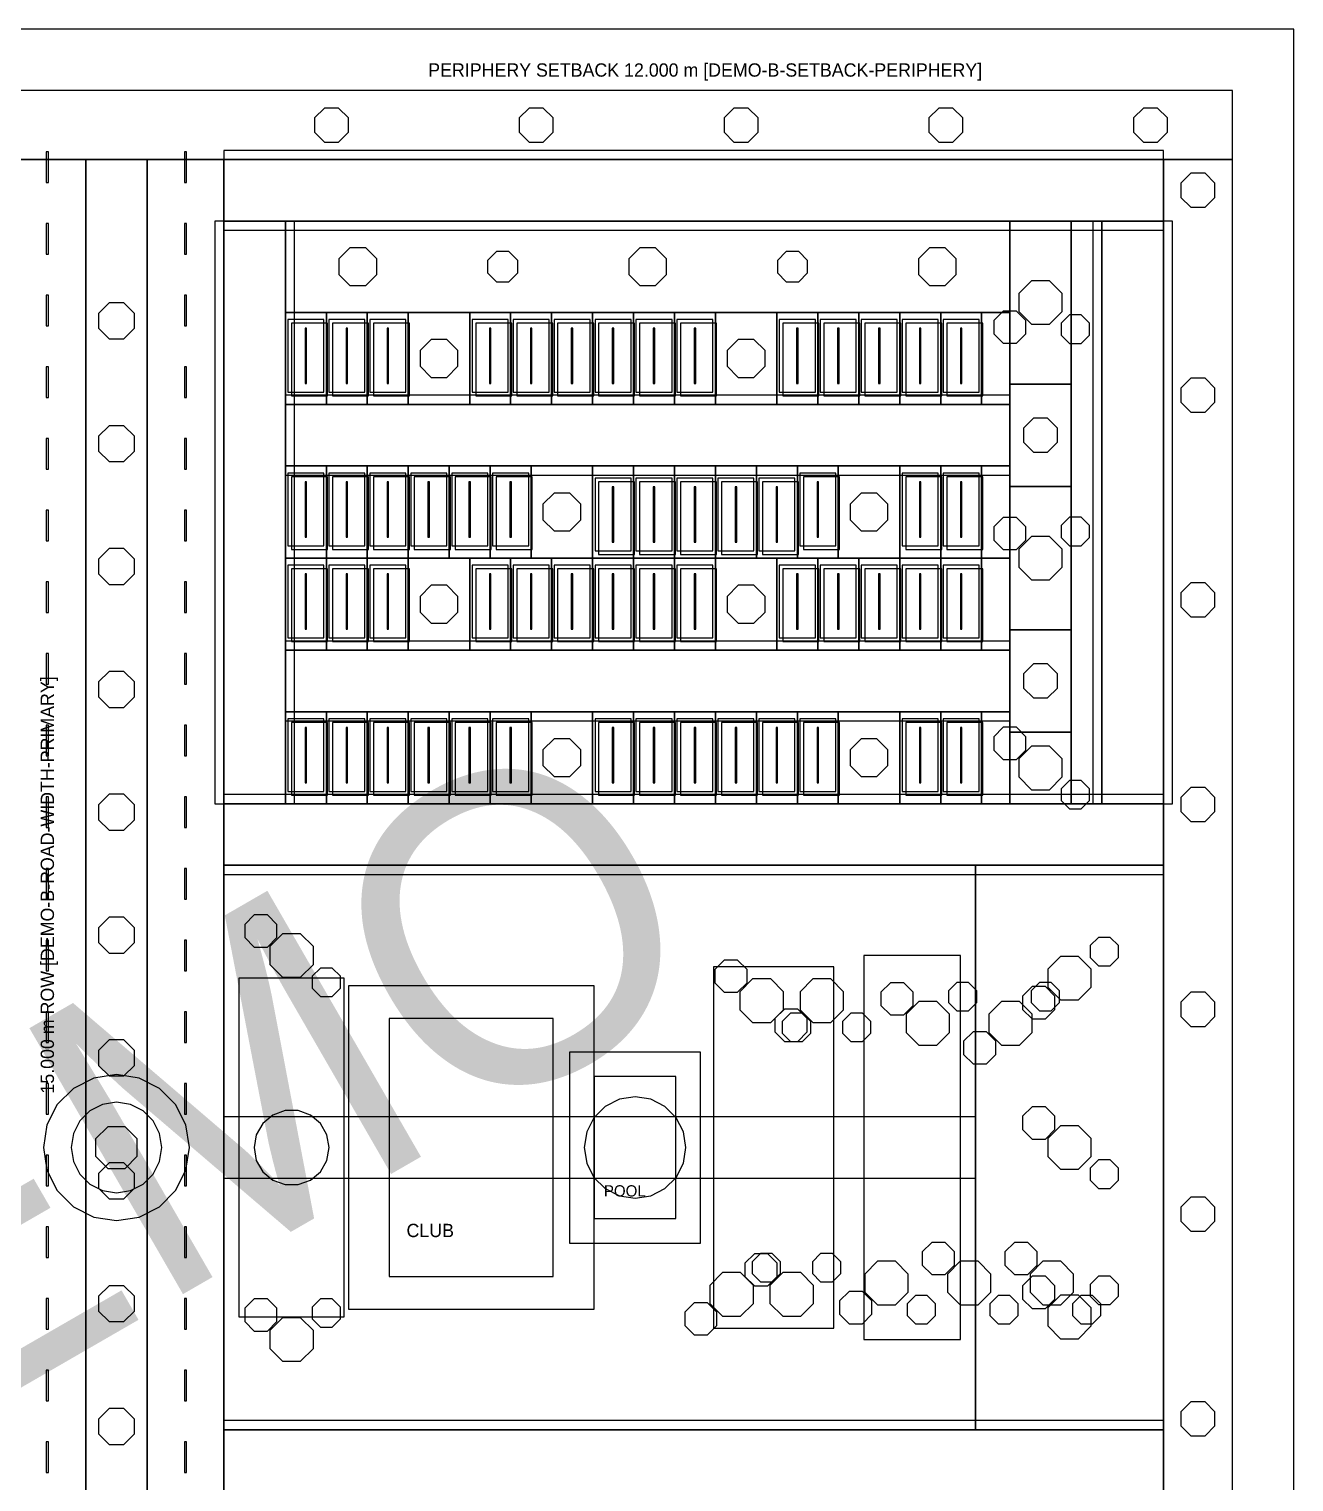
# Model space of a CAD drawing. Header units: metres. Extents: x -33 to 460, y -76 to 440.
# Drawn here: x 212.9 to 460, y 156.2 to 440 of the extents above; entities that cross this region are included whole.
import ezdxf
from ezdxf.enums import TextEntityAlignment as Align

# ---------------------------------------------------------------- set-up
doc = ezdxf.new("R2010")
doc.units = ezdxf.units.M
doc.linetypes.add('DASHED', pattern=[4.8, 3, -1.8])
for name, color, linetype in [('AMENITY', 40, 'CONTINUOUS'), ('BUILDING', 34, 'CONTINUOUS'), ('CLUB', 32, 'CONTINUOUS'), ('DIMENSION', 2, 'CONTINUOUS'), ('ENVELOPE', 1, 'DASHED'), ('GREEN', 3, 'CONTINUOUS'), ('LAWN', 3, 'CONTINUOUS'), ('MARKING', 7, 'CONTINUOUS'), ('PAVING', 9, 'CONTINUOUS'), ('PLOT', 30, 'CONTINUOUS'), ('POOL', 5, 'CONTINUOUS'), ('ROAD-PRIMARY', 8, 'CONTINUOUS'), ('ROAD-SECONDARY', 9, 'CONTINUOUS'), ('SHADOW', 8, 'CONTINUOUS'), ('SITE', 7, 'CONTINUOUS'), ('TEXT', 7, 'CONTINUOUS'), ('TREE', 3, 'CONTINUOUS'), ('WATER', 5, 'CONTINUOUS'), ('WATERMARK', 8, 'CONTINUOUS')]:
    doc.layers.add(name, color=color, linetype=linetype)

msp = doc.modelspace()

# ---------------------------------------------------------------- linework, layer by layer
at = {"layer": 'AMENITY'}
msp.add_lwpolyline([(251, 166.35), (397.8, 166.35), (397.8, 276.65), (251, 276.65)], close=True, dxfattribs=at)
at = {"layer": 'BUILDING'}
for points in [[(263.48, 369.05), (270.52, 369.05), (270.52, 383.25), (263.48, 383.25)], [(271.48, 369.05), (278.52, 369.05), (278.52, 383.25), (271.48, 383.25)], [(279.48, 369.05), (286.52, 369.05), (286.52, 383.25), (279.48, 383.25)], [(299.48, 369.05), (306.52, 369.05), (306.52, 383.25), (299.48, 383.25)], [(307.48, 369.05), (314.52, 369.05), (314.52, 383.25), (307.48, 383.25)], [(315.48, 369.05), (322.52, 369.05), (322.52, 383.25), (315.48, 383.25)], [(323.48, 369.05), (330.52, 369.05), (330.52, 383.25), (323.48, 383.25)], [(331.48, 369.05), (338.52, 369.05), (338.52, 383.25), (331.48, 383.25)], [(339.48, 369.05), (346.52, 369.05), (346.52, 383.25), (339.48, 383.25)], [(359.48, 369.05), (366.52, 369.05), (366.52, 383.25), (359.48, 383.25)], [(367.48, 369.05), (374.52, 369.05), (374.52, 383.25), (367.48, 383.25)], [(375.48, 369.05), (382.52, 369.05), (382.52, 383.25), (375.48, 383.25)], [(383.48, 369.05), (390.52, 369.05), (390.52, 383.25), (383.48, 383.25)], [(391.48, 369.05), (398.52, 369.05), (398.52, 383.25), (391.48, 383.25)], [(263.48, 339.05), (270.52, 339.05), (270.52, 353.25), (263.48, 353.25)], [(271.48, 339.05), (278.52, 339.05), (278.52, 353.25), (271.48, 353.25)], [(279.48, 339.05), (286.52, 339.05), (286.52, 353.25), (279.48, 353.25)], [(287.48, 339.05), (294.52, 339.05), (294.52, 353.25), (287.48, 353.25)], [(295.48, 339.05), (302.52, 339.05), (302.52, 353.25), (295.48, 353.25)], [(303.48, 339.05), (310.52, 339.05), (310.52, 353.25), (303.48, 353.25)], [(323.48, 338.05), (330.52, 338.05), (330.52, 352.25), (323.48, 352.25)], [(331.48, 338.05), (338.52, 338.05), (338.52, 352.25), (331.48, 352.25)], [(339.48, 338.05), (346.52, 338.05), (346.52, 352.25), (339.48, 352.25)], [(347.48, 338.05), (354.52, 338.05), (354.52, 352.25), (347.48, 352.25)], [(355.48, 338.05), (362.52, 338.05), (362.52, 352.25), (355.48, 352.25)], [(363.48, 339.05), (370.52, 339.05), (370.52, 353.25), (363.48, 353.25)], [(383.48, 339.05), (390.52, 339.05), (390.52, 353.25), (383.48, 353.25)], [(391.48, 339.05), (398.52, 339.05), (398.52, 353.25), (391.48, 353.25)], [(263.48, 321.05), (270.52, 321.05), (270.52, 335.25), (263.48, 335.25)], [(271.48, 321.05), (278.52, 321.05), (278.52, 335.25), (271.48, 335.25)], [(279.48, 321.05), (286.52, 321.05), (286.52, 335.25), (279.48, 335.25)], [(299.48, 321.05), (306.52, 321.05), (306.52, 335.25), (299.48, 335.25)], [(307.48, 321.05), (314.52, 321.05), (314.52, 335.25), (307.48, 335.25)], [(315.48, 321.05), (322.52, 321.05), (322.52, 335.25), (315.48, 335.25)], [(323.48, 321.05), (330.52, 321.05), (330.52, 335.25), (323.48, 335.25)], [(331.48, 321.05), (338.52, 321.05), (338.52, 335.25), (331.48, 335.25)], [(339.48, 321.05), (346.52, 321.05), (346.52, 335.25), (339.48, 335.25)], [(359.48, 321.05), (366.52, 321.05), (366.52, 335.25), (359.48, 335.25)], [(367.48, 321.05), (374.52, 321.05), (374.52, 335.25), (367.48, 335.25)], [(375.48, 321.05), (382.52, 321.05), (382.52, 335.25), (375.48, 335.25)], [(383.48, 321.05), (390.52, 321.05), (390.52, 335.25), (383.48, 335.25)], [(391.48, 321.05), (398.52, 321.05), (398.52, 335.25), (391.48, 335.25)], [(263.48, 291.05), (270.52, 291.05), (270.52, 305.25), (263.48, 305.25)], [(271.48, 291.05), (278.52, 291.05), (278.52, 305.25), (271.48, 305.25)], [(279.48, 291.05), (286.52, 291.05), (286.52, 305.25), (279.48, 305.25)], [(287.48, 291.05), (294.52, 291.05), (294.52, 305.25), (287.48, 305.25)], [(295.48, 291.05), (302.52, 291.05), (302.52, 305.25), (295.48, 305.25)], [(303.48, 291.05), (310.52, 291.05), (310.52, 305.25), (303.48, 305.25)], [(323.48, 291.05), (330.52, 291.05), (330.52, 305.25), (323.48, 305.25)], [(331.48, 291.05), (338.52, 291.05), (338.52, 305.25), (331.48, 305.25)], [(339.48, 291.05), (346.52, 291.05), (346.52, 305.25), (339.48, 305.25)], [(347.48, 291.05), (354.52, 291.05), (354.52, 305.25), (347.48, 305.25)], [(355.48, 291.05), (362.52, 291.05), (362.52, 305.25), (355.48, 305.25)], [(363.48, 291.05), (370.52, 291.05), (370.52, 305.25), (363.48, 305.25)], [(383.48, 291.05), (390.52, 291.05), (390.52, 305.25), (383.48, 305.25)], [(391.48, 291.05), (398.52, 291.05), (398.52, 305.25), (391.48, 305.25)]]:
    msp.add_lwpolyline(points, close=True, dxfattribs=at)
at = {"layer": 'CLUB'}
msp.add_lwpolyline([(283.296, 196.3), (315.296, 196.3), (315.296, 246.7), (283.296, 246.7)], close=True, dxfattribs=at)
at = {"layer": 'ENVELOPE'}
msp.add_lwpolyline([(12, 15), (448, 15), (448, 428), (12, 428)], close=True, dxfattribs=at)
at = {"layer": 'GREEN'}
for points in [[(12, 414.5), (448, 414.5), (448, 428), (12, 428)], [(224, 15), (236, 15), (236, 414.5), (224, 414.5)], [(434.5, 28.5), (448, 28.5), (448, 414.5), (434.5, 414.5)], [(263, 384.65), (404.5, 384.65), (404.5, 402.5), (263, 402.5)], [(404.5, 370.65), (416.5, 370.65), (416.5, 402.5), (404.5, 402.5)], [(416.5, 288.65), (422.5, 288.65), (422.5, 402.5), (416.5, 402.5)], [(287, 366.65), (299, 366.65), (299, 384.65), (287, 384.65)], [(347, 366.65), (359, 366.65), (359, 384.65), (347, 384.65)], [(399, 366.65), (404.5, 366.65), (404.5, 384.65), (399, 384.65)], [(311, 336.65), (323, 336.65), (323, 354.65), (311, 354.65)], [(371, 336.65), (383, 336.65), (383, 354.65), (371, 354.65)], [(399, 336.65), (404.5, 336.65), (404.5, 354.65), (399, 354.65)], [(404.5, 322.65), (416.5, 322.65), (416.5, 350.65), (404.5, 350.65)], [(287, 318.65), (299, 318.65), (299, 336.65), (287, 336.65)], [(347, 318.65), (359, 318.65), (359, 336.65), (347, 336.65)], [(399, 318.65), (404.5, 318.65), (404.5, 336.65), (399, 336.65)], [(311, 288.65), (323, 288.65), (323, 306.65), (311, 306.65)], [(371, 288.65), (383, 288.65), (383, 306.65), (371, 306.65)], [(399, 288.65), (404.5, 288.65), (404.5, 306.65), (399, 306.65)], [(404.5, 288.65), (416.5, 288.65), (416.5, 302.65), (404.5, 302.65)], [(397.8, 166.35), (434.5, 166.35), (434.5, 276.65), (397.8, 276.65)]]:
    msp.add_lwpolyline(points, close=True, dxfattribs=at)
at = {"layer": 'LAWN'}
for points in [[(375.996, 183.998), (394.864, 183.998), (394.864, 259.002), (375.996, 259.002)], [(346.636, 186.204), (370.124, 186.204), (370.124, 256.796), (346.636, 256.796)], [(238.8536, 221.5), (238.420274, 224.235913), (237.162713, 226.704016), (235.204016, 228.662713), (232.735913, 229.920274), (230, 230.3536), (227.264087, 229.920274), (224.795984, 228.662713), (222.837287, 226.704016), (221.579726, 224.235913), (221.1464, 221.5), (221.579726, 218.764087), (222.837287, 216.295984), (224.795984, 214.337287), (227.264087, 213.079726), (230, 212.6464), (232.735913, 213.079726), (235.204016, 214.337287), (237.162713, 216.295984), (238.420274, 218.764087)]]:
    msp.add_lwpolyline(points, close=True, dxfattribs=at)
at = {"layer": 'MARKING'}
for points in [[(216.3, 410), (216.7, 410), (216.7, 416), (216.3, 416)], [(243.3, 410), (243.7, 410), (243.7, 416), (243.3, 416)], [(216.3, 396), (216.7, 396), (216.7, 402), (216.3, 402)], [(243.3, 396), (243.7, 396), (243.7, 402), (243.3, 402)], [(216.3, 382), (216.7, 382), (216.7, 388), (216.3, 388)], [(243.3, 382), (243.7, 382), (243.7, 388), (243.3, 388)], [(266.85, 370.754), (267.15, 370.754), (267.15, 381.546), (266.85, 381.546)], [(274.85, 370.754), (275.15, 370.754), (275.15, 381.546), (274.85, 381.546)], [(282.85, 370.754), (283.15, 370.754), (283.15, 381.546), (282.85, 381.546)], [(302.85, 370.754), (303.15, 370.754), (303.15, 381.546), (302.85, 381.546)], [(310.85, 370.754), (311.15, 370.754), (311.15, 381.546), (310.85, 381.546)], [(318.85, 370.754), (319.15, 370.754), (319.15, 381.546), (318.85, 381.546)], [(326.85, 370.754), (327.15, 370.754), (327.15, 381.546), (326.85, 381.546)], [(334.85, 370.754), (335.15, 370.754), (335.15, 381.546), (334.85, 381.546)], [(342.85, 370.754), (343.15, 370.754), (343.15, 381.546), (342.85, 381.546)], [(362.85, 370.754), (363.15, 370.754), (363.15, 381.546), (362.85, 381.546)], [(370.85, 370.754), (371.15, 370.754), (371.15, 381.546), (370.85, 381.546)], [(378.85, 370.754), (379.15, 370.754), (379.15, 381.546), (378.85, 381.546)], [(386.85, 370.754), (387.15, 370.754), (387.15, 381.546), (386.85, 381.546)], [(394.85, 370.754), (395.15, 370.754), (395.15, 381.546), (394.85, 381.546)], [(216.3, 368), (216.7, 368), (216.7, 374), (216.3, 374)], [(243.3, 368), (243.7, 368), (243.7, 374), (243.3, 374)], [(216.3, 354), (216.7, 354), (216.7, 360), (216.3, 360)], [(243.3, 354), (243.7, 354), (243.7, 360), (243.3, 360)], [(266.85, 340.754), (267.15, 340.754), (267.15, 351.546), (266.85, 351.546)], [(274.85, 340.754), (275.15, 340.754), (275.15, 351.546), (274.85, 351.546)], [(282.85, 340.754), (283.15, 340.754), (283.15, 351.546), (282.85, 351.546)], [(290.85, 340.754), (291.15, 340.754), (291.15, 351.546), (290.85, 351.546)], [(298.85, 340.754), (299.15, 340.754), (299.15, 351.546), (298.85, 351.546)], [(306.85, 340.754), (307.15, 340.754), (307.15, 351.546), (306.85, 351.546)], [(326.85, 339.754), (327.15, 339.754), (327.15, 350.546), (326.85, 350.546)], [(334.85, 339.754), (335.15, 339.754), (335.15, 350.546), (334.85, 350.546)], [(342.85, 339.754), (343.15, 339.754), (343.15, 350.546), (342.85, 350.546)], [(350.85, 339.754), (351.15, 339.754), (351.15, 350.546), (350.85, 350.546)], [(358.85, 339.754), (359.15, 339.754), (359.15, 350.546), (358.85, 350.546)], [(366.85, 340.754), (367.15, 340.754), (367.15, 351.546), (366.85, 351.546)], [(386.85, 340.754), (387.15, 340.754), (387.15, 351.546), (386.85, 351.546)], [(394.85, 340.754), (395.15, 340.754), (395.15, 351.546), (394.85, 351.546)], [(216.3, 340), (216.7, 340), (216.7, 346), (216.3, 346)], [(243.3, 340), (243.7, 340), (243.7, 346), (243.3, 346)], [(266.85, 322.754), (267.15, 322.754), (267.15, 333.546), (266.85, 333.546)], [(274.85, 322.754), (275.15, 322.754), (275.15, 333.546), (274.85, 333.546)], [(282.85, 322.754), (283.15, 322.754), (283.15, 333.546), (282.85, 333.546)], [(302.85, 322.754), (303.15, 322.754), (303.15, 333.546), (302.85, 333.546)], [(310.85, 322.754), (311.15, 322.754), (311.15, 333.546), (310.85, 333.546)], [(318.85, 322.754), (319.15, 322.754), (319.15, 333.546), (318.85, 333.546)], [(326.85, 322.754), (327.15, 322.754), (327.15, 333.546), (326.85, 333.546)], [(334.85, 322.754), (335.15, 322.754), (335.15, 333.546), (334.85, 333.546)], [(342.85, 322.754), (343.15, 322.754), (343.15, 333.546), (342.85, 333.546)], [(362.85, 322.754), (363.15, 322.754), (363.15, 333.546), (362.85, 333.546)], [(370.85, 322.754), (371.15, 322.754), (371.15, 333.546), (370.85, 333.546)], [(378.85, 322.754), (379.15, 322.754), (379.15, 333.546), (378.85, 333.546)], [(386.85, 322.754), (387.15, 322.754), (387.15, 333.546), (386.85, 333.546)], [(394.85, 322.754), (395.15, 322.754), (395.15, 333.546), (394.85, 333.546)], [(216.3, 326), (216.7, 326), (216.7, 332), (216.3, 332)], [(243.3, 326), (243.7, 326), (243.7, 332), (243.3, 332)], [(216.3, 312), (216.7, 312), (216.7, 318), (216.3, 318)], [(243.3, 312), (243.7, 312), (243.7, 318), (243.3, 318)], [(216.3, 298), (216.7, 298), (216.7, 304), (216.3, 304)], [(243.3, 298), (243.7, 298), (243.7, 304), (243.3, 304)], [(266.85, 292.754), (267.15, 292.754), (267.15, 303.546), (266.85, 303.546)], [(274.85, 292.754), (275.15, 292.754), (275.15, 303.546), (274.85, 303.546)], [(282.85, 292.754), (283.15, 292.754), (283.15, 303.546), (282.85, 303.546)], [(290.85, 292.754), (291.15, 292.754), (291.15, 303.546), (290.85, 303.546)], [(298.85, 292.754), (299.15, 292.754), (299.15, 303.546), (298.85, 303.546)], [(306.85, 292.754), (307.15, 292.754), (307.15, 303.546), (306.85, 303.546)], [(326.85, 292.754), (327.15, 292.754), (327.15, 303.546), (326.85, 303.546)], [(334.85, 292.754), (335.15, 292.754), (335.15, 303.546), (334.85, 303.546)], [(342.85, 292.754), (343.15, 292.754), (343.15, 303.546), (342.85, 303.546)], [(350.85, 292.754), (351.15, 292.754), (351.15, 303.546), (350.85, 303.546)], [(358.85, 292.754), (359.15, 292.754), (359.15, 303.546), (358.85, 303.546)], [(366.85, 292.754), (367.15, 292.754), (367.15, 303.546), (366.85, 303.546)], [(386.85, 292.754), (387.15, 292.754), (387.15, 303.546), (386.85, 303.546)], [(394.85, 292.754), (395.15, 292.754), (395.15, 303.546), (394.85, 303.546)], [(216.3, 284), (216.7, 284), (216.7, 290), (216.3, 290)], [(243.3, 284), (243.7, 284), (243.7, 290), (243.3, 290)], [(216.3, 270), (216.7, 270), (216.7, 276), (216.3, 276)], [(243.3, 270), (243.7, 270), (243.7, 276), (243.3, 276)], [(216.3, 256), (216.7, 256), (216.7, 262), (216.3, 262)], [(243.3, 256), (243.7, 256), (243.7, 262), (243.3, 262)], [(216.3, 242), (216.7, 242), (216.7, 248), (216.3, 248)], [(243.3, 242), (243.7, 242), (243.7, 248), (243.3, 248)], [(216.3, 228), (216.7, 228), (216.7, 234), (216.3, 234)], [(243.3, 228), (243.7, 228), (243.7, 234), (243.3, 234)], [(216.3, 214), (216.7, 214), (216.7, 220), (216.3, 220)], [(243.3, 214), (243.7, 214), (243.7, 220), (243.3, 220)], [(216.3, 200), (216.7, 200), (216.7, 206), (216.3, 206)], [(243.3, 200), (243.7, 200), (243.7, 206), (243.3, 206)], [(216.3, 186), (216.7, 186), (216.7, 192), (216.3, 192)], [(243.3, 186), (243.7, 186), (243.7, 192), (243.3, 192)], [(216.3, 172), (216.7, 172), (216.7, 178), (216.3, 178)], [(243.3, 172), (243.7, 172), (243.7, 178), (243.3, 178)], [(216.3, 158), (216.7, 158), (216.7, 164), (216.3, 164)], [(243.3, 158), (243.7, 158), (243.7, 164), (243.3, 164)]]:
    msp.add_lwpolyline(points, close=True, dxfattribs=at)
at = {"layer": 'PAVING'}
for points in [[(251, 414.5), (434.5, 414.5), (434.5, 416.3), (251, 416.3)], [(249.2, 288.65), (251, 288.65), (251, 402.5), (249.2, 402.5)], [(251, 400.7), (434.5, 400.7), (434.5, 402.5), (251, 402.5)], [(263, 288.65), (264.8, 288.65), (264.8, 402.5), (263, 402.5)], [(420.7, 288.65), (422.5, 288.65), (422.5, 402.5), (420.7, 402.5)], [(434.5, 288.65), (436.3, 288.65), (436.3, 402.5), (434.5, 402.5)], [(263, 366.65), (404.5, 366.65), (404.5, 368.45), (263, 368.45)], [(413.825966, 362.02766), (411.87766, 363.975966), (409.12234, 363.975966), (407.174034, 362.02766), (407.174034, 359.27234), (409.12234, 357.324034), (411.87766, 357.324034), (413.825966, 359.27234)], [(263, 352.85), (404.5, 352.85), (404.5, 354.65), (263, 354.65)], [(263, 318.65), (404.5, 318.65), (404.5, 320.45), (263, 320.45)], [(413.825966, 314.02766), (411.87766, 315.975966), (409.12234, 315.975966), (407.174034, 314.02766), (407.174034, 311.27234), (409.12234, 309.324034), (411.87766, 309.324034), (413.825966, 311.27234)], [(263, 304.85), (404.5, 304.85), (404.5, 306.65), (263, 306.65)], [(251, 288.65), (434.5, 288.65), (434.5, 290.45), (251, 290.45)], [(251, 274.85), (434.5, 274.85), (434.5, 276.65), (251, 276.65)], [(253.936, 188.41), (274.488, 188.41), (274.488, 254.59), (253.936, 254.59)], [(275.296, 189.9), (323.296, 189.9), (323.296, 253.1), (275.296, 253.1)], [(244.28, 221.5), (243.581087, 225.912763), (241.552763, 229.893573), (238.393573, 233.052763), (234.412763, 235.081087), (230, 235.78), (225.587237, 235.081087), (221.606427, 233.052763), (218.447237, 229.893573), (216.418913, 225.912763), (215.72, 221.5), (216.418913, 217.087237), (218.447237, 213.106427), (221.606427, 209.947237), (225.587237, 207.918913), (230, 207.22), (234.412763, 207.918913), (238.393573, 209.947237), (241.552763, 213.106427), (243.581087, 217.087237)], [(251, 215.5), (397.8, 215.5), (397.8, 227.5), (251, 227.5)], [(271.552, 221.5), (271.109344, 224.010428), (269.834766, 226.218061), (267.882, 227.856626), (265.486578, 228.728489), (262.937422, 228.728489), (260.542, 227.856626), (258.589234, 226.218061), (257.314656, 224.010428), (256.872, 221.5), (257.314656, 218.989572), (258.589234, 216.781939), (260.542, 215.143374), (262.937422, 214.271511), (265.486578, 214.271511), (267.882, 215.143374), (269.834766, 216.781939), (271.109344, 218.989572)], [(251, 166.35), (434.5, 166.35), (434.5, 168.15), (251, 168.15)]]:
    msp.add_lwpolyline(points, close=True, dxfattribs=at)
at = {"layer": 'PLOT'}
for points in [[(263, 366.65), (271, 366.65), (271, 384.65), (263, 384.65)], [(271, 366.65), (279, 366.65), (279, 384.65), (271, 384.65)], [(279, 366.65), (287, 366.65), (287, 384.65), (279, 384.65)], [(299, 366.65), (307, 366.65), (307, 384.65), (299, 384.65)], [(307, 366.65), (315, 366.65), (315, 384.65), (307, 384.65)], [(315, 366.65), (323, 366.65), (323, 384.65), (315, 384.65)], [(323, 366.65), (331, 366.65), (331, 384.65), (323, 384.65)], [(331, 366.65), (339, 366.65), (339, 384.65), (331, 384.65)], [(339, 366.65), (347, 366.65), (347, 384.65), (339, 384.65)], [(359, 366.65), (367, 366.65), (367, 384.65), (359, 384.65)], [(367, 366.65), (375, 366.65), (375, 384.65), (367, 384.65)], [(375, 366.65), (383, 366.65), (383, 384.65), (375, 384.65)], [(383, 366.65), (391, 366.65), (391, 384.65), (383, 384.65)], [(391, 366.65), (399, 366.65), (399, 384.65), (391, 384.65)], [(263, 336.65), (271, 336.65), (271, 354.65), (263, 354.65)], [(271, 336.65), (279, 336.65), (279, 354.65), (271, 354.65)], [(279, 336.65), (287, 336.65), (287, 354.65), (279, 354.65)], [(287, 336.65), (295, 336.65), (295, 354.65), (287, 354.65)], [(295, 336.65), (303, 336.65), (303, 354.65), (295, 354.65)], [(303, 336.65), (311, 336.65), (311, 354.65), (303, 354.65)], [(323, 336.65), (331, 336.65), (331, 354.65), (323, 354.65)], [(331, 336.65), (339, 336.65), (339, 354.65), (331, 354.65)], [(339, 336.65), (347, 336.65), (347, 354.65), (339, 354.65)], [(347, 336.65), (355, 336.65), (355, 354.65), (347, 354.65)], [(355, 336.65), (363, 336.65), (363, 354.65), (355, 354.65)], [(363, 336.65), (371, 336.65), (371, 354.65), (363, 354.65)], [(383, 336.65), (391, 336.65), (391, 354.65), (383, 354.65)], [(391, 336.65), (399, 336.65), (399, 354.65), (391, 354.65)], [(263, 318.65), (271, 318.65), (271, 336.65), (263, 336.65)], [(271, 318.65), (279, 318.65), (279, 336.65), (271, 336.65)], [(279, 318.65), (287, 318.65), (287, 336.65), (279, 336.65)], [(299, 318.65), (307, 318.65), (307, 336.65), (299, 336.65)], [(307, 318.65), (315, 318.65), (315, 336.65), (307, 336.65)], [(315, 318.65), (323, 318.65), (323, 336.65), (315, 336.65)], [(323, 318.65), (331, 318.65), (331, 336.65), (323, 336.65)], [(331, 318.65), (339, 318.65), (339, 336.65), (331, 336.65)], [(339, 318.65), (347, 318.65), (347, 336.65), (339, 336.65)], [(359, 318.65), (367, 318.65), (367, 336.65), (359, 336.65)], [(367, 318.65), (375, 318.65), (375, 336.65), (367, 336.65)], [(375, 318.65), (383, 318.65), (383, 336.65), (375, 336.65)], [(383, 318.65), (391, 318.65), (391, 336.65), (383, 336.65)], [(391, 318.65), (399, 318.65), (399, 336.65), (391, 336.65)], [(263, 288.65), (271, 288.65), (271, 306.65), (263, 306.65)], [(271, 288.65), (279, 288.65), (279, 306.65), (271, 306.65)], [(279, 288.65), (287, 288.65), (287, 306.65), (279, 306.65)], [(287, 288.65), (295, 288.65), (295, 306.65), (287, 306.65)], [(295, 288.65), (303, 288.65), (303, 306.65), (295, 306.65)], [(303, 288.65), (311, 288.65), (311, 306.65), (303, 306.65)], [(323, 288.65), (331, 288.65), (331, 306.65), (323, 306.65)], [(331, 288.65), (339, 288.65), (339, 306.65), (331, 306.65)], [(339, 288.65), (347, 288.65), (347, 306.65), (339, 306.65)], [(347, 288.65), (355, 288.65), (355, 306.65), (347, 306.65)], [(355, 288.65), (363, 288.65), (363, 306.65), (355, 306.65)], [(363, 288.65), (371, 288.65), (371, 306.65), (363, 306.65)], [(383, 288.65), (391, 288.65), (391, 306.65), (383, 306.65)], [(391, 288.65), (399, 288.65), (399, 306.65), (391, 306.65)]]:
    msp.add_lwpolyline(points, close=True, dxfattribs=at)
at = {"layer": 'POOL'}
msp.add_lwpolyline([(323.296, 207.64), (339.296, 207.64), (339.296, 235.36), (323.296, 235.36)], close=True, dxfattribs=at)
at = {"layer": 'ROAD-PRIMARY'}
for points in [[(209, 0), (224, 0), (224, 414.5), (209, 414.5)], [(236, 0), (251, 0), (251, 414.5), (236, 414.5)]]:
    msp.add_lwpolyline(points, close=True, dxfattribs=at)
at = {"layer": 'ROAD-SECONDARY'}
for points in [[(251, 402.5), (434.5, 402.5), (434.5, 414.5), (251, 414.5)], [(251, 288.65), (263, 288.65), (263, 402.5), (251, 402.5)], [(422.5, 288.65), (434.5, 288.65), (434.5, 402.5), (422.5, 402.5)], [(404.5, 350.65), (416.5, 350.65), (416.5, 370.65), (404.5, 370.65)], [(263, 354.65), (404.5, 354.65), (404.5, 366.65), (263, 366.65)], [(404.5, 302.65), (416.5, 302.65), (416.5, 322.65), (404.5, 322.65)], [(263, 306.65), (404.5, 306.65), (404.5, 318.65), (263, 318.65)], [(251, 276.65), (434.5, 276.65), (434.5, 288.65), (251, 288.65)], [(251, 154.35), (434.5, 154.35), (434.5, 166.35), (251, 166.35)]]:
    msp.add_lwpolyline(points, close=True, dxfattribs=at)
at = {"layer": 'SHADOW'}
for points in [[(264.18, 368.35), (271.22, 368.35), (271.22, 382.55), (264.18, 382.55)], [(272.18, 368.35), (279.22, 368.35), (279.22, 382.55), (272.18, 382.55)], [(280.18, 368.35), (287.22, 368.35), (287.22, 382.55), (280.18, 382.55)], [(300.18, 368.35), (307.22, 368.35), (307.22, 382.55), (300.18, 382.55)], [(308.18, 368.35), (315.22, 368.35), (315.22, 382.55), (308.18, 382.55)], [(316.18, 368.35), (323.22, 368.35), (323.22, 382.55), (316.18, 382.55)], [(324.18, 368.35), (331.22, 368.35), (331.22, 382.55), (324.18, 382.55)], [(332.18, 368.35), (339.22, 368.35), (339.22, 382.55), (332.18, 382.55)], [(340.18, 368.35), (347.22, 368.35), (347.22, 382.55), (340.18, 382.55)], [(360.18, 368.35), (367.22, 368.35), (367.22, 382.55), (360.18, 382.55)], [(368.18, 368.35), (375.22, 368.35), (375.22, 382.55), (368.18, 382.55)], [(376.18, 368.35), (383.22, 368.35), (383.22, 382.55), (376.18, 382.55)], [(384.18, 368.35), (391.22, 368.35), (391.22, 382.55), (384.18, 382.55)], [(392.18, 368.35), (399.22, 368.35), (399.22, 382.55), (392.18, 382.55)], [(264.18, 338.35), (271.22, 338.35), (271.22, 352.55), (264.18, 352.55)], [(272.18, 338.35), (279.22, 338.35), (279.22, 352.55), (272.18, 352.55)], [(280.18, 338.35), (287.22, 338.35), (287.22, 352.55), (280.18, 352.55)], [(288.18, 338.35), (295.22, 338.35), (295.22, 352.55), (288.18, 352.55)], [(296.18, 338.35), (303.22, 338.35), (303.22, 352.55), (296.18, 352.55)], [(304.18, 338.35), (311.22, 338.35), (311.22, 352.55), (304.18, 352.55)], [(364.18, 338.35), (371.22, 338.35), (371.22, 352.55), (364.18, 352.55)], [(384.18, 338.35), (391.22, 338.35), (391.22, 352.55), (384.18, 352.55)], [(392.18, 338.35), (399.22, 338.35), (399.22, 352.55), (392.18, 352.55)], [(324.18, 337.35), (331.22, 337.35), (331.22, 351.55), (324.18, 351.55)], [(332.18, 337.35), (339.22, 337.35), (339.22, 351.55), (332.18, 351.55)], [(340.18, 337.35), (347.22, 337.35), (347.22, 351.55), (340.18, 351.55)], [(348.18, 337.35), (355.22, 337.35), (355.22, 351.55), (348.18, 351.55)], [(356.18, 337.35), (363.22, 337.35), (363.22, 351.55), (356.18, 351.55)], [(264.18, 320.35), (271.22, 320.35), (271.22, 334.55), (264.18, 334.55)], [(272.18, 320.35), (279.22, 320.35), (279.22, 334.55), (272.18, 334.55)], [(280.18, 320.35), (287.22, 320.35), (287.22, 334.55), (280.18, 334.55)], [(300.18, 320.35), (307.22, 320.35), (307.22, 334.55), (300.18, 334.55)], [(308.18, 320.35), (315.22, 320.35), (315.22, 334.55), (308.18, 334.55)], [(316.18, 320.35), (323.22, 320.35), (323.22, 334.55), (316.18, 334.55)], [(324.18, 320.35), (331.22, 320.35), (331.22, 334.55), (324.18, 334.55)], [(332.18, 320.35), (339.22, 320.35), (339.22, 334.55), (332.18, 334.55)], [(340.18, 320.35), (347.22, 320.35), (347.22, 334.55), (340.18, 334.55)], [(360.18, 320.35), (367.22, 320.35), (367.22, 334.55), (360.18, 334.55)], [(368.18, 320.35), (375.22, 320.35), (375.22, 334.55), (368.18, 334.55)], [(376.18, 320.35), (383.22, 320.35), (383.22, 334.55), (376.18, 334.55)], [(384.18, 320.35), (391.22, 320.35), (391.22, 334.55), (384.18, 334.55)], [(392.18, 320.35), (399.22, 320.35), (399.22, 334.55), (392.18, 334.55)], [(264.18, 290.35), (271.22, 290.35), (271.22, 304.55), (264.18, 304.55)], [(272.18, 290.35), (279.22, 290.35), (279.22, 304.55), (272.18, 304.55)], [(280.18, 290.35), (287.22, 290.35), (287.22, 304.55), (280.18, 304.55)], [(288.18, 290.35), (295.22, 290.35), (295.22, 304.55), (288.18, 304.55)], [(296.18, 290.35), (303.22, 290.35), (303.22, 304.55), (296.18, 304.55)], [(304.18, 290.35), (311.22, 290.35), (311.22, 304.55), (304.18, 304.55)], [(324.18, 290.35), (331.22, 290.35), (331.22, 304.55), (324.18, 304.55)], [(332.18, 290.35), (339.22, 290.35), (339.22, 304.55), (332.18, 304.55)], [(340.18, 290.35), (347.22, 290.35), (347.22, 304.55), (340.18, 304.55)], [(348.18, 290.35), (355.22, 290.35), (355.22, 304.55), (348.18, 304.55)], [(356.18, 290.35), (363.22, 290.35), (363.22, 304.55), (356.18, 304.55)], [(364.18, 290.35), (371.22, 290.35), (371.22, 304.55), (364.18, 304.55)], [(384.18, 290.35), (391.22, 290.35), (391.22, 304.55), (384.18, 304.55)], [(392.18, 290.35), (399.22, 290.35), (399.22, 304.55), (392.18, 304.55)]]:
    msp.add_lwpolyline(points, close=True, dxfattribs=at)
at = {"layer": 'SITE'}
msp.add_lwpolyline([(0, 0), (460, 0), (460, 440), (0, 440)], close=True, dxfattribs=at)
at = {"layer": 'TREE'}
for points in [[(275.325966, 422.62766), (273.37766, 424.575966), (270.62234, 424.575966), (268.674034, 422.62766), (268.674034, 419.87234), (270.62234, 417.924034), (273.37766, 417.924034), (275.325966, 419.87234)], [(315.325966, 422.62766), (313.37766, 424.575966), (310.62234, 424.575966), (308.674034, 422.62766), (308.674034, 419.87234), (310.62234, 417.924034), (313.37766, 417.924034), (315.325966, 419.87234)], [(355.325966, 422.62766), (353.37766, 424.575966), (350.62234, 424.575966), (348.674034, 422.62766), (348.674034, 419.87234), (350.62234, 417.924034), (353.37766, 417.924034), (355.325966, 419.87234)], [(395.325966, 422.62766), (393.37766, 424.575966), (390.62234, 424.575966), (388.674034, 422.62766), (388.674034, 419.87234), (390.62234, 417.924034), (393.37766, 417.924034), (395.325966, 419.87234)], [(435.325966, 422.62766), (433.37766, 424.575966), (430.62234, 424.575966), (428.674034, 422.62766), (428.674034, 419.87234), (430.62234, 417.924034), (433.37766, 417.924034), (435.325966, 419.87234)], [(444.575966, 409.87766), (442.62766, 411.825966), (439.87234, 411.825966), (437.924034, 409.87766), (437.924034, 407.12234), (439.87234, 405.174034), (442.62766, 405.174034), (444.575966, 407.12234)], [(280.845518, 395.105734), (278.680734, 397.270518), (275.619266, 397.270518), (273.454482, 395.105734), (273.454482, 392.044266), (275.619266, 389.879482), (278.680734, 389.879482), (280.845518, 392.044266)], [(308.406415, 394.799587), (306.674587, 396.531415), (304.225413, 396.531415), (302.493585, 394.799587), (302.493585, 392.350413), (304.225413, 390.618585), (306.674587, 390.618585), (308.406415, 392.350413)], [(337.445518, 395.105734), (335.280734, 397.270518), (332.219266, 397.270518), (330.054482, 395.105734), (330.054482, 392.044266), (332.219266, 389.879482), (335.280734, 389.879482), (337.445518, 392.044266)], [(365.006415, 394.799587), (363.274587, 396.531415), (360.825413, 396.531415), (359.093585, 394.799587), (359.093585, 392.350413), (360.825413, 390.618585), (363.274587, 390.618585), (365.006415, 392.350413)], [(394.045518, 395.105734), (391.880734, 397.270518), (388.819266, 397.270518), (386.654482, 395.105734), (386.654482, 392.044266), (388.819266, 389.879482), (391.880734, 389.879482), (394.045518, 392.044266)], [(414.749846, 388.335344), (412.260344, 390.824846), (408.739656, 390.824846), (406.250154, 388.335344), (406.250154, 384.814656), (408.739656, 382.325154), (412.260344, 382.325154), (414.749846, 384.814656)], [(233.510742, 384.454197), (231.454197, 386.510742), (228.545803, 386.510742), (226.489258, 384.454197), (226.489258, 381.545803), (228.545803, 379.489258), (231.454197, 379.489258), (233.510742, 381.545803)], [(407.64119, 383.076124), (405.801124, 384.91619), (403.198876, 384.91619), (401.35881, 383.076124), (401.35881, 380.473876), (403.198876, 378.63381), (405.801124, 378.63381), (407.64119, 380.473876)], [(420.071639, 382.52305), (418.44805, 384.146639), (416.15195, 384.146639), (414.528361, 382.52305), (414.528361, 380.22695), (416.15195, 378.603361), (418.44805, 378.603361), (420.071639, 380.22695)], [(296.695518, 377.180734), (294.530734, 379.345518), (291.469266, 379.345518), (289.304482, 377.180734), (289.304482, 374.119266), (291.469266, 371.954482), (294.530734, 371.954482), (296.695518, 374.119266)], [(356.695518, 377.180734), (354.530734, 379.345518), (351.469266, 379.345518), (349.304482, 377.180734), (349.304482, 374.119266), (351.469266, 371.954482), (354.530734, 371.954482), (356.695518, 374.119266)], [(444.575966, 369.87766), (442.62766, 371.825966), (439.87234, 371.825966), (437.924034, 369.87766), (437.924034, 367.12234), (439.87234, 365.174034), (442.62766, 365.174034), (444.575966, 367.12234)], [(233.510742, 360.454197), (231.454197, 362.510742), (228.545803, 362.510742), (226.489258, 360.454197), (226.489258, 357.545803), (228.545803, 355.489258), (231.454197, 355.489258), (233.510742, 357.545803)], [(320.695518, 347.180734), (318.530734, 349.345518), (315.469266, 349.345518), (313.304482, 347.180734), (313.304482, 344.119266), (315.469266, 341.954482), (318.530734, 341.954482), (320.695518, 344.119266)], [(380.695518, 347.180734), (378.530734, 349.345518), (375.469266, 349.345518), (373.304482, 347.180734), (373.304482, 344.119266), (375.469266, 341.954482), (378.530734, 341.954482), (380.695518, 344.119266)], [(407.64119, 342.751124), (405.801124, 344.59119), (403.198876, 344.59119), (401.35881, 342.751124), (401.35881, 340.148876), (403.198876, 338.30881), (405.801124, 338.30881), (407.64119, 340.148876)], [(420.071639, 342.99805), (418.44805, 344.621639), (416.15195, 344.621639), (414.528361, 342.99805), (414.528361, 340.70195), (416.15195, 339.078361), (418.44805, 339.078361), (420.071639, 340.70195)], [(414.749846, 338.410344), (412.260344, 340.899846), (408.739656, 340.899846), (406.250154, 338.410344), (406.250154, 334.889656), (408.739656, 332.400154), (412.260344, 332.400154), (414.749846, 334.889656)], [(233.510742, 336.454197), (231.454197, 338.510742), (228.545803, 338.510742), (226.489258, 336.454197), (226.489258, 333.545803), (228.545803, 331.489258), (231.454197, 331.489258), (233.510742, 333.545803)], [(296.695518, 329.180734), (294.530734, 331.345518), (291.469266, 331.345518), (289.304482, 329.180734), (289.304482, 326.119266), (291.469266, 323.954482), (294.530734, 323.954482), (296.695518, 326.119266)], [(356.695518, 329.180734), (354.530734, 331.345518), (351.469266, 331.345518), (349.304482, 329.180734), (349.304482, 326.119266), (351.469266, 323.954482), (354.530734, 323.954482), (356.695518, 326.119266)], [(444.575966, 329.87766), (442.62766, 331.825966), (439.87234, 331.825966), (437.924034, 329.87766), (437.924034, 327.12234), (439.87234, 325.174034), (442.62766, 325.174034), (444.575966, 327.12234)], [(233.510742, 312.454197), (231.454197, 314.510742), (228.545803, 314.510742), (226.489258, 312.454197), (226.489258, 309.545803), (228.545803, 307.489258), (231.454197, 307.489258), (233.510742, 309.545803)], [(320.695518, 299.180734), (318.530734, 301.345518), (315.469266, 301.345518), (313.304482, 299.180734), (313.304482, 296.119266), (315.469266, 293.954482), (318.530734, 293.954482), (320.695518, 296.119266)], [(380.695518, 299.180734), (378.530734, 301.345518), (375.469266, 301.345518), (373.304482, 299.180734), (373.304482, 296.119266), (375.469266, 293.954482), (378.530734, 293.954482), (380.695518, 296.119266)], [(407.64119, 301.751124), (405.801124, 303.59119), (403.198876, 303.59119), (401.35881, 301.751124), (401.35881, 299.148876), (403.198876, 297.30881), (405.801124, 297.30881), (407.64119, 299.148876)], [(414.749846, 297.410344), (412.260344, 299.899846), (408.739656, 299.899846), (406.250154, 297.410344), (406.250154, 293.889656), (408.739656, 291.400154), (412.260344, 291.400154), (414.749846, 293.889656)], [(420.071639, 291.59805), (418.44805, 293.221639), (416.15195, 293.221639), (414.528361, 291.59805), (414.528361, 289.30195), (416.15195, 287.678361), (418.44805, 287.678361), (420.071639, 289.30195)], [(233.510742, 288.454197), (231.454197, 290.510742), (228.545803, 290.510742), (226.489258, 288.454197), (226.489258, 285.545803), (228.545803, 283.489258), (231.454197, 283.489258), (233.510742, 285.545803)], [(444.575966, 289.87766), (442.62766, 291.825966), (439.87234, 291.825966), (437.924034, 289.87766), (437.924034, 287.12234), (439.87234, 285.174034), (442.62766, 285.174034), (444.575966, 287.12234)], [(261.35319, 265.103124), (259.513124, 266.94319), (256.910876, 266.94319), (255.07081, 265.103124), (255.07081, 262.500876), (256.910876, 260.66081), (259.513124, 260.66081), (261.35319, 262.500876)], [(233.510742, 264.454197), (231.454197, 266.510742), (228.545803, 266.510742), (226.489258, 264.454197), (226.489258, 261.545803), (228.545803, 259.489258), (231.454197, 259.489258), (233.510742, 261.545803)], [(268.461846, 260.762344), (265.972344, 263.251846), (262.451656, 263.251846), (259.962154, 260.762344), (259.962154, 257.241656), (262.451656, 254.752154), (265.972344, 254.752154), (268.461846, 257.241656)], [(425.721639, 260.93805), (424.09805, 262.561639), (421.80195, 262.561639), (420.178361, 260.93805), (420.178361, 258.64195), (421.80195, 257.018361), (424.09805, 257.018361), (425.721639, 258.64195)], [(420.399846, 256.350344), (417.910344, 258.839846), (414.389656, 258.839846), (411.900154, 256.350344), (411.900154, 252.829656), (414.389656, 250.340154), (417.910344, 250.340154), (420.399846, 252.829656)], [(273.783639, 254.95005), (272.16005, 256.573639), (269.86395, 256.573639), (268.240361, 254.95005), (268.240361, 252.65395), (269.86395, 251.030361), (272.16005, 251.030361), (273.783639, 252.65395)], [(353.17239, 256.279124), (351.332324, 258.11919), (348.730076, 258.11919), (346.89001, 256.279124), (346.89001, 253.676876), (348.730076, 251.83681), (351.332324, 251.83681), (353.17239, 253.676876)], [(360.281046, 251.938344), (357.791544, 254.427846), (354.270856, 254.427846), (351.781354, 251.938344), (351.781354, 248.417656), (354.270856, 245.928154), (357.791544, 245.928154), (360.281046, 248.417656)], [(372.025046, 251.938344), (369.535544, 254.427846), (366.014856, 254.427846), (363.525354, 251.938344), (363.525354, 248.417656), (366.014856, 245.928154), (369.535544, 245.928154), (372.025046, 248.417656)], [(385.61519, 251.867124), (383.775124, 253.70719), (381.172876, 253.70719), (379.33281, 251.867124), (379.33281, 249.264876), (381.172876, 247.42481), (383.775124, 247.42481), (385.61519, 249.264876)], [(398.045639, 252.11405), (396.42205, 253.737639), (394.12595, 253.737639), (392.502361, 252.11405), (392.502361, 249.81795), (394.12595, 248.194361), (396.42205, 248.194361), (398.045639, 249.81795)], [(413.29119, 251.091124), (411.451124, 252.93119), (408.848876, 252.93119), (407.00881, 251.091124), (407.00881, 248.488876), (408.848876, 246.64881), (411.451124, 246.64881), (413.29119, 248.488876)], [(414.193639, 252.11405), (412.57005, 253.737639), (410.27395, 253.737639), (408.650361, 252.11405), (408.650361, 249.81795), (410.27395, 248.194361), (412.57005, 248.194361), (414.193639, 249.81795)], [(392.723846, 247.526344), (390.234344, 250.015846), (386.713656, 250.015846), (384.224154, 247.526344), (384.224154, 244.005656), (386.713656, 241.516154), (390.234344, 241.516154), (392.723846, 244.005656)], [(408.871846, 247.526344), (406.382344, 250.015846), (402.861656, 250.015846), (400.372154, 247.526344), (400.372154, 244.005656), (402.861656, 241.516154), (406.382344, 241.516154), (408.871846, 244.005656)], [(444.575966, 249.87766), (442.62766, 251.825966), (439.87234, 251.825966), (437.924034, 249.87766), (437.924034, 247.12234), (439.87234, 245.174034), (442.62766, 245.174034), (444.575966, 247.12234)], [(364.91639, 246.679124), (363.076324, 248.51919), (360.474076, 248.51919), (358.63401, 246.679124), (358.63401, 244.076876), (360.474076, 242.23681), (363.076324, 242.23681), (364.91639, 244.076876)], [(365.602839, 246.12605), (363.97925, 247.749639), (361.68315, 247.749639), (360.059561, 246.12605), (360.059561, 243.82995), (361.68315, 242.206361), (363.97925, 242.206361), (365.602839, 243.82995)], [(377.346839, 246.12605), (375.72325, 247.749639), (373.42715, 247.749639), (371.803561, 246.12605), (371.803561, 243.82995), (373.42715, 242.206361), (375.72325, 242.206361), (377.346839, 243.82995)], [(401.76319, 242.267124), (399.923124, 244.10719), (397.320876, 244.10719), (395.48081, 242.267124), (395.48081, 239.664876), (397.320876, 237.82481), (399.923124, 237.82481), (401.76319, 239.664876)], [(233.510742, 240.454197), (231.454197, 242.510742), (228.545803, 242.510742), (226.489258, 240.454197), (226.489258, 237.545803), (228.545803, 235.489258), (231.454197, 235.489258), (233.510742, 237.545803)], [(413.29119, 227.601124), (411.451124, 229.44119), (408.848876, 229.44119), (407.00881, 227.601124), (407.00881, 224.998876), (408.848876, 223.15881), (411.451124, 223.15881), (413.29119, 224.998876)], [(234.06507, 223.183807), (231.683807, 225.56507), (228.316193, 225.56507), (225.93493, 223.183807), (225.93493, 219.816193), (228.316193, 217.43493), (231.683807, 217.43493), (234.06507, 219.816193)], [(420.399846, 223.260344), (417.910344, 225.749846), (414.389656, 225.749846), (411.900154, 223.260344), (411.900154, 219.739656), (414.389656, 217.250154), (417.910344, 217.250154), (420.399846, 219.739656)], [(425.721639, 217.44805), (424.09805, 219.071639), (421.80195, 219.071639), (420.178361, 217.44805), (420.178361, 215.15195), (421.80195, 213.528361), (424.09805, 213.528361), (425.721639, 215.15195)], [(233.510742, 216.454197), (231.454197, 218.510742), (228.545803, 218.510742), (226.489258, 216.454197), (226.489258, 213.545803), (228.545803, 211.489258), (231.454197, 211.489258), (233.510742, 213.545803)], [(444.575966, 209.87766), (442.62766, 211.825966), (439.87234, 211.825966), (437.924034, 209.87766), (437.924034, 207.12234), (439.87234, 205.174034), (442.62766, 205.174034), (444.575966, 207.12234)], [(393.68919, 201.129124), (391.849124, 202.96919), (389.246876, 202.96919), (387.40681, 201.129124), (387.40681, 198.526876), (389.246876, 196.68681), (391.849124, 196.68681), (393.68919, 198.526876)], [(409.83719, 201.129124), (407.997124, 202.96919), (405.394876, 202.96919), (403.55481, 201.129124), (403.55481, 198.526876), (405.394876, 196.68681), (407.997124, 196.68681), (409.83719, 198.526876)], [(359.04439, 198.923124), (357.204324, 200.76319), (354.602076, 200.76319), (352.76201, 198.923124), (352.76201, 196.320876), (354.602076, 194.48081), (357.204324, 194.48081), (359.04439, 196.320876)], [(359.730839, 199.17005), (358.10725, 200.793639), (355.81115, 200.793639), (354.187561, 199.17005), (354.187561, 196.87395), (355.81115, 195.250361), (358.10725, 195.250361), (359.730839, 196.87395)], [(371.474839, 199.17005), (369.85125, 200.793639), (367.55515, 200.793639), (365.931561, 199.17005), (365.931561, 196.87395), (367.55515, 195.250361), (369.85125, 195.250361), (371.474839, 196.87395)], [(384.649846, 196.788344), (382.160344, 199.277846), (378.639656, 199.277846), (376.150154, 196.788344), (376.150154, 193.267656), (378.639656, 190.778154), (382.160344, 190.778154), (384.649846, 193.267656)], [(400.797846, 196.788344), (398.308344, 199.277846), (394.787656, 199.277846), (392.298154, 196.788344), (392.298154, 193.267656), (394.787656, 190.778154), (398.308344, 190.778154), (400.797846, 193.267656)], [(416.945846, 196.788344), (414.456344, 199.277846), (410.935656, 199.277846), (408.446154, 196.788344), (408.446154, 193.267656), (410.935656, 190.778154), (414.456344, 190.778154), (416.945846, 193.267656)], [(354.409046, 194.582344), (351.919544, 197.071846), (348.398856, 197.071846), (345.909354, 194.582344), (345.909354, 191.061656), (348.398856, 188.572154), (351.919544, 188.572154), (354.409046, 191.061656)], [(366.153046, 194.582344), (363.663544, 197.071846), (360.142856, 197.071846), (357.653354, 194.582344), (357.653354, 191.061656), (360.142856, 188.572154), (363.663544, 188.572154), (366.153046, 191.061656)], [(413.29119, 194.511124), (411.451124, 196.35119), (408.848876, 196.35119), (407.00881, 194.511124), (407.00881, 191.908876), (408.848876, 190.06881), (411.451124, 190.06881), (413.29119, 191.908876)], [(425.721639, 194.75805), (424.09805, 196.381639), (421.80195, 196.381639), (420.178361, 194.75805), (420.178361, 192.46195), (421.80195, 190.838361), (424.09805, 190.838361), (425.721639, 192.46195)], [(233.510742, 192.454197), (231.454197, 194.510742), (228.545803, 194.510742), (226.489258, 192.454197), (226.489258, 189.545803), (228.545803, 187.489258), (231.454197, 187.489258), (233.510742, 189.545803)], [(377.54119, 191.529124), (375.701124, 193.36919), (373.098876, 193.36919), (371.25881, 191.529124), (371.25881, 188.926876), (373.098876, 187.08681), (375.701124, 187.08681), (377.54119, 188.926876)], [(261.35319, 190.099124), (259.513124, 191.93919), (256.910876, 191.93919), (255.07081, 190.099124), (255.07081, 187.496876), (256.910876, 185.65681), (259.513124, 185.65681), (261.35319, 187.496876)], [(273.783639, 190.34605), (272.16005, 191.969639), (269.86395, 191.969639), (268.240361, 190.34605), (268.240361, 188.04995), (269.86395, 186.426361), (272.16005, 186.426361), (273.783639, 188.04995)], [(347.30039, 189.323124), (345.460324, 191.16319), (342.858076, 191.16319), (341.01801, 189.323124), (341.01801, 186.720876), (342.858076, 184.88081), (345.460324, 184.88081), (347.30039, 186.720876)], [(389.971639, 190.97605), (388.34805, 192.599639), (386.05195, 192.599639), (384.428361, 190.97605), (384.428361, 188.67995), (386.05195, 187.056361), (388.34805, 187.056361), (389.971639, 188.67995)], [(406.119639, 190.97605), (404.49605, 192.599639), (402.19995, 192.599639), (400.576361, 190.97605), (400.576361, 188.67995), (402.19995, 187.056361), (404.49605, 187.056361), (406.119639, 188.67995)], [(420.399846, 190.170344), (417.910344, 192.659846), (414.389656, 192.659846), (411.900154, 190.170344), (411.900154, 186.649656), (414.389656, 184.160154), (417.910344, 184.160154), (420.399846, 186.649656)], [(422.267639, 190.97605), (420.64405, 192.599639), (418.34795, 192.599639), (416.724361, 190.97605), (416.724361, 188.67995), (418.34795, 187.056361), (420.64405, 187.056361), (422.267639, 188.67995)], [(268.461846, 185.758344), (265.972344, 188.247846), (262.451656, 188.247846), (259.962154, 185.758344), (259.962154, 182.237656), (262.451656, 179.748154), (265.972344, 179.748154), (268.461846, 182.237656)], [(233.510742, 168.454197), (231.454197, 170.510742), (228.545803, 170.510742), (226.489258, 168.454197), (226.489258, 165.545803), (228.545803, 163.489258), (231.454197, 163.489258), (233.510742, 165.545803)], [(444.575966, 169.87766), (442.62766, 171.825966), (439.87234, 171.825966), (437.924034, 169.87766), (437.924034, 167.12234), (439.87234, 165.174034), (442.62766, 165.174034), (444.575966, 167.12234)]]:
    msp.add_lwpolyline(points, close=True, dxfattribs=at)
at = {"layer": 'WATER'}
for points in [[(318.496, 202.84), (344.096, 202.84), (344.096, 240.16), (318.496, 240.16)], [(341.216, 221.5), (340.730481, 224.565449), (339.321449, 227.33083), (337.12683, 229.525449), (334.361449, 230.934481), (331.296, 231.42), (328.230551, 230.934481), (325.46517, 229.525449), (323.270551, 227.33083), (321.861519, 224.565449), (321.376, 221.5), (321.861519, 218.434551), (323.270551, 215.66917), (325.46517, 213.474551), (328.230551, 212.065519), (331.296, 211.58), (334.361449, 212.065519), (337.12683, 213.474551), (339.321449, 215.66917), (340.730481, 218.434551)]]:
    msp.add_lwpolyline(points, close=True, dxfattribs=at)

# ---------------------------------------------------------------- texts
at = {"layer": 'DIMENSION'}
msp.add_text('PERIPHERY SETBACK 12.000 m [DEMO-B-SETBACK-PERIPHERY]', height=2.6, dxfattribs=at).set_placement((345, 432), align=Align.MIDDLE_CENTER)
msp.add_text('15.000 m ROW [DEMO-B-ROAD-WIDTH-PRIMARY]', height=2.6, rotation=90, dxfattribs=at).set_placement((216.5, 272.8), align=Align.MIDDLE_CENTER)
at = {"layer": 'TEXT'}
for s, height, p in [('POOL', 2.2, (329.296, 213.04)), ('CLUB', 2.6, (291.296, 205.3))]:
    msp.add_text(s, height=height, dxfattribs=at).set_placement(p, align=Align.MIDDLE_CENTER)
at = {"layer": 'WATERMARK'}
msp.add_text('DEMO', height=60, rotation=30, dxfattribs=at).set_placement((230, 220), align=Align.MIDDLE_CENTER)

doc.saveas('drawing.dxf')
